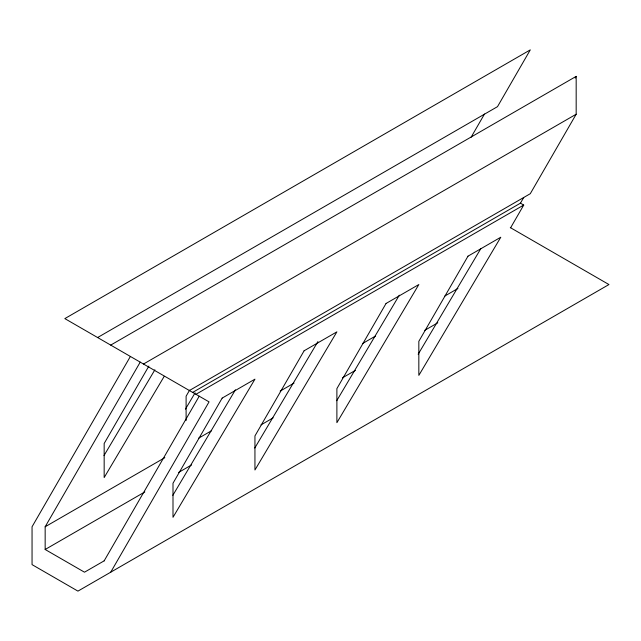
<?xml version="1.0" encoding="UTF-8"?>
<svg xmlns="http://www.w3.org/2000/svg" width="641" height="641" viewBox="0 0 641 641"><rect width="100%" height="100%" fill="white"/><g stroke="black" fill="none" stroke-linecap="round" stroke-linejoin="round"><path stroke-width="0.96" d="M130.387 356.46L32.05 526.774L32.05 564.625L77.938 591.122L608.95 284.548L510.284 227.579M104.427 560.691L84.492 572.197L45.158 549.489L45.158 526.774L140.219 362.133M148.864 366.091L104.163 443.508L104.163 477.577L164.224 376.323M189.584 390.177L186.106 396.202L186.106 420.528M104.163 560.843L199.223 396.194M110.717 572.197L209.054 401.875L64.829 318.609L530.283 49.878L497.504 106.654L97.608 337.535M471.079 137.278L484.492 114.05M575.177 78.09L576.171 76.375L110.717 345.098M192.661 392.412L520.452 203.165L523.729 197.492M510.613 227.771L523.729 205.064L520.452 203.165M576.171 76.375L576.171 114.226L530.283 193.702L189.383 390.521M104.002 455.591L154.898 369.785M185.433 409.142L195.104 392.837M172.838 495.333L235.439 389.792M254.781 448.027L317.896 341.621M336.725 400.713L399.335 295.172M418.164 354.257L480.766 248.716M143.496 364.024L576.171 114.226M195.946 394.303L523.729 205.064M45.158 526.774L164.825 457.69M198.646 438.164L211.658 430.656M280.157 391.106L294.035 383.094M362.542 343.544L375.546 336.028M444.918 295.982L457.93 288.466M45.158 549.489L144.834 491.943M178.631 472.433L191.627 464.925M260.967 424.895L273.098 417.892M342.43 377.861L355.435 370.354M424.767 330.323L437.771 322.816M222.163 398.093L172.998 483.25L172.998 517.319L254.942 379.168L222.163 398.093M304.114 350.779L254.942 435.936L254.942 470.005L336.886 331.854L304.114 350.779M386.058 303.465L336.886 388.63L336.886 422.691L418.837 284.54L386.058 303.465M468.002 256.16L418.837 341.316L418.837 375.386L500.781 237.234L468.002 256.16"/></g></svg>
